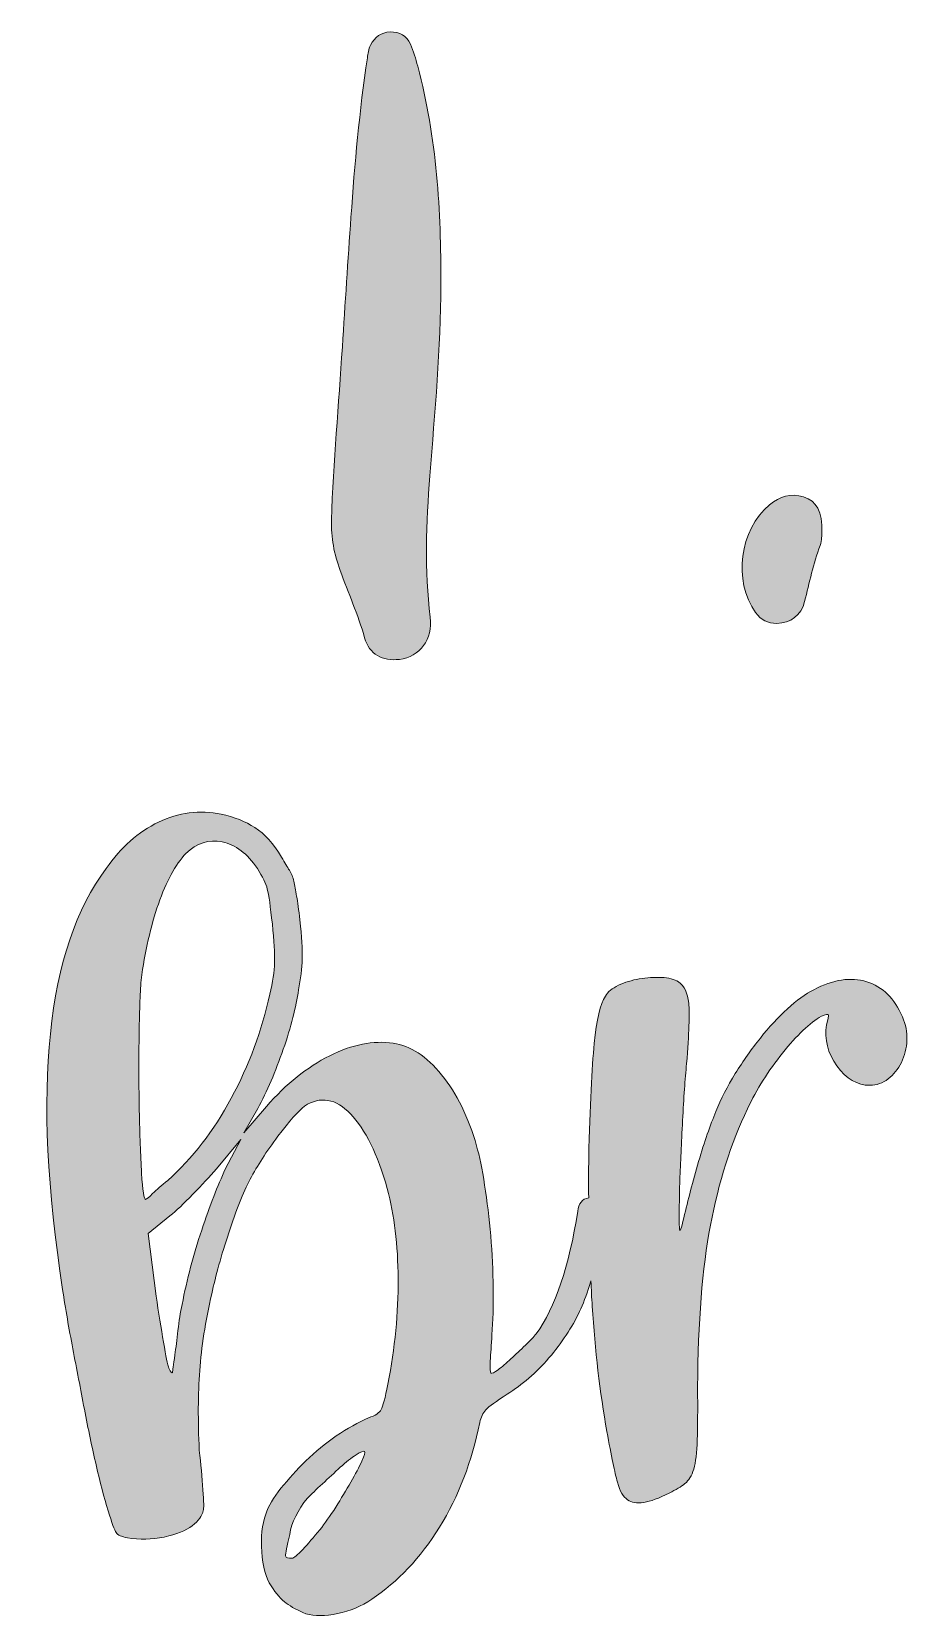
# Model space of a CAD drawing. Header units: inches. Extents: x 131 to 948, y -1027 to -53.
# Drawn here: x 468.8 to 655.1, y -390.3 to -52.9 of the extents above; entities that cross this region are included whole.
import ezdxf

# ---------------------------------------------------------------- set-up
doc = ezdxf.new("R2010")
doc.units = ezdxf.units.IN
doc.header["$MEASUREMENT"] = 0
doc.layers.add('Layer 1', color=7, linetype='Continuous')

# ---------------------------------------------------------------- blocks, each defined once
blk = doc.blocks.new('block 2')
at = {"layer": 'Layer 1', "true_color": 0xffffff}
h = blk.add_hatch(color=7, dxfattribs=at)
h.dxf.hatch_style = 2
edge = h.paths.add_edge_path()
edge.add_spline(control_points=[(539.65, -181.92), (540.65, -185.44), (543.43, -186.96), (547.06, -186.51), (551.41, -185.97), (554.19, -182.26), (553.61, -177.55), (552.37, -167.51), (552.74, -157.47), (553.53, -147.43), (554.59, -133.87), (555.84, -120.31), (555.88, -106.68), (555.94, -91.02), (555.02, -75.46), (550.94, -60.24), (550.51, -58.65), (550.08, -57.03), (549.4, -55.53), (548.6, -53.78), (547.08, -52.88), (545.11, -52.94), (543.15, -53), (541.79, -54.02), (540.91, -55.73), (540.46, -56.59), (540.38, -57.54), (540.24, -58.47), (538.54, -69.71), (537.54, -81.02), (536.75, -92.36), (536.12, -101.56), (535.48, -110.77), (534.91, -119.99), (534.15, -132.27), (532.97, -144.52), (532.6, -156.83), (532.48, -160.57), (533.18, -164.11), (534.44, -167.59), (536.17, -172.37), (538.26, -177.01), (539.65, -181.92)], knot_values=[0, 0, 0, 0, 1, 1, 1, 2, 2, 2, 3, 3, 3, 4, 4, 4, 5, 5, 5, 6, 6, 6, 7, 7, 7, 8, 8, 8, 9, 9, 9, 10, 10, 10, 11, 11, 11, 12, 12, 12, 13, 13, 13, 14, 14, 14, 14], degree=3, periodic=1)
h = blk.add_hatch(color=7, dxfattribs=at)
h.dxf.hatch_style = 2
edge = h.paths.add_edge_path()
edge.add_spline(control_points=[(627.35, -178.85), (630.31, -178.79), (632.53, -177.2), (633.27, -174.19), (634.27, -170.18), (635.13, -166.14), (636.56, -162.24), (636.96, -161.16), (636.9, -159.91), (636.95, -159.52), (637.03, -154.98), (635.84, -152.81), (633.06, -151.94), (630.36, -151.09), (627.97, -151.82), (625.8, -153.62), (619.41, -158.91), (618, -169.79), (622.84, -176.55), (623.98, -178.14), (625.42, -178.89), (627.35, -178.85)], knot_values=[0, 0, 0, 0, 1, 1, 1, 2, 2, 2, 3, 3, 3, 4, 4, 4, 5, 5, 5, 6, 6, 6, 7, 7, 7, 7], degree=3, periodic=1)
h = blk.add_hatch(color=7, dxfattribs=at)
h.dxf.hatch_style = 2
edge = h.paths.add_edge_path()
edge.add_spline(control_points=[(477.56, -333.29), (478.39, -337.62), (479.21, -341.9), (480.02, -346.13), (480.84, -350.37), (481.67, -354.34), (482.52, -358.03), (483.36, -361.72), (484.21, -364.97), (485.05, -367.76), (485.87, -370.38), (486.45, -371.94), (486.77, -372.44), (487.1, -372.95), (487.9, -373.31), (489.19, -373.53), (491.76, -373.98), (494.37, -373.92), (497.01, -373.37), (499.65, -372.81), (501.64, -372.02), (502.97, -370.97), (504.3, -369.93), (505.08, -368.85), (505.33, -367.74), (505.46, -367.37), (505.44, -365.89), (505.25, -363.29), (505.06, -360.7), (504.81, -357.89), (504.48, -354.86), (504.17, -348.59), (504.19, -342.95), (504.56, -337.95), (504.92, -332.96), (505.77, -327.51), (507.12, -321.59), (507.96, -317.72), (509.17, -313.4), (510.73, -308.63), (512.29, -303.87), (513.82, -300.06), (515.31, -297.19), (516.8, -294.33), (518.77, -291.28), (521.22, -288.04), (523.67, -284.81), (525.55, -282.67), (526.88, -281.62), (530.25, -279.46), (533.51, -280.01), (536.66, -283.27), (539.8, -286.54), (542.4, -291.85), (544.45, -299.2), (545.96, -304.8), (546.73, -311.21), (546.79, -318.41), (546.84, -325.61), (546.11, -333.08), (544.6, -340.81), (544.02, -343.76), (543.53, -345.57), (543.16, -346.24), (542.78, -346.91), (541.9, -347.5), (540.51, -348.01), (538.27, -348.97), (535.98, -350.26), (533.63, -351.86), (531.27, -353.46), (529.12, -355.23), (527.17, -357.15), (525.21, -359.08), (523.43, -361.02), (521.85, -362.99), (520.26, -364.97), (519.19, -366.8), (518.65, -368.47), (517.81, -370.73), (517.52, -373.42), (517.76, -376.55), (518, -379.67), (518.67, -382.08), (519.75, -383.77), (520.84, -385.45), (521.91, -386.69), (522.99, -387.47), (524.07, -388.26), (525.46, -389.01), (527.15, -389.73), (529.01, -390.25), (531.26, -390.23), (533.91, -389.68), (536.55, -389.12), (538.96, -388.1), (541.15, -386.6), (546.7, -382.94), (551.51, -377.83), (555.58, -371.26), (559.65, -364.7), (562.5, -357.27), (564.14, -348.99), (564.38, -347.88), (564.82, -346.98), (565.47, -346.27), (566.11, -345.58), (567.61, -344.47), (569.98, -342.95), (573.18, -340.98), (576.15, -338.41), (578.88, -335.24), (581.6, -332.06), (583.77, -328.76), (585.38, -325.34), (586.12, -323.83), (586.82, -321.99), (587.5, -319.85), (587.6, -319.51), (587.69, -319.18), (587.79, -318.84), (587.88, -320.66), (587.96, -322.48), (588.07, -324.22), (588.67, -333.62), (589.72, -342.53), (591.2, -350.94), (592.13, -356.14), (592.88, -359.72), (593.42, -361.68), (593.98, -363.65), (594.7, -364.9), (595.6, -365.43), (597.22, -366.68), (600.17, -366.21), (604.46, -364.03), (605.89, -363.3), (607, -362.63), (607.81, -361.99), (608.61, -361.36), (609.23, -360.33), (609.67, -358.89), (610.11, -357.45), (610.36, -355.39), (610.44, -352.7), (610.51, -350.01), (610.53, -346.25), (610.5, -341.41), (610.58, -327.61), (611.49, -316.14), (613.23, -306.99), (614.96, -297.84), (617.59, -289.58), (621.13, -282.2), (623.07, -278.07), (625.55, -274.11), (628.57, -270.33), (631.6, -266.55), (634.36, -263.93), (636.86, -262.48), (637.75, -262.12), (638.24, -262.02), (638.33, -262.2), (638.42, -262.38), (638.29, -263.1), (637.94, -264.35), (637.43, -267.41), (638.16, -270.31), (640.15, -273.08), (642.14, -275.84), (644.48, -277.21), (647.17, -277.2), (648.6, -277.19), (649.9, -276.73), (651.06, -275.83), (652.21, -274.92), (653.15, -273.75), (653.86, -272.31), (654.56, -270.88), (654.95, -269.31), (655.04, -267.6), (655.11, -265.9), (654.79, -264.24), (654.06, -262.64), (652.42, -258.71), (649.89, -256.21), (646.49, -255.16), (643.07, -254.11), (639.31, -254.67), (635.21, -256.85), (633.42, -257.76), (631.55, -259.11), (629.59, -260.91), (627.63, -262.72), (625.72, -264.8), (623.85, -267.13), (621.98, -269.48), (620.21, -272), (618.52, -274.7), (616.84, -277.39), (615.47, -280.09), (614.41, -282.79), (613.17, -285.66), (611.94, -289.21), (610.72, -293.43), (609.49, -297.65), (608.44, -301.64), (607.57, -305.41), (607.05, -307.74), (606.74, -308.55), (606.65, -307.84), (606.55, -307.12), (606.57, -303.63), (606.71, -297.35), (606.87, -293.77), (607.06, -289.56), (607.3, -284.71), (607.54, -279.87), (607.82, -275.84), (608.16, -272.61), (608.66, -266.16), (608.81, -261.86), (608.61, -259.71), (608.42, -257.56), (607.69, -256.04), (606.44, -255.15), (605.53, -254.62), (604.32, -254.32), (602.8, -254.24), (601.28, -254.16), (599.71, -254.26), (598.1, -254.53), (596.49, -254.82), (595.01, -255.27), (593.67, -255.91), (592.33, -256.55), (591.4, -257.31), (590.87, -258.21), (589.8, -259.83), (589.02, -263.2), (588.51, -268.31), (588.01, -273.42), (587.62, -281.53), (587.33, -292.64), (587.3, -295.54), (587.3, -298.37), (587.32, -301.13), (585.93, -301.4), (585.14, -302.35), (584.98, -304.03), (583.18, -315.76), (580.24, -324.46), (576.16, -330.12), (575.69, -330.71), (574.92, -331.52), (573.86, -332.53), (572.79, -333.55), (571.77, -334.51), (570.79, -335.43), (569.8, -336.35), (568.9, -337.12), (568.06, -337.75), (567.23, -338.38), (566.71, -338.62), (566.52, -338.46), (566.32, -338.3), (566.28, -337.45), (566.38, -335.9), (566.48, -334.36), (566.6, -332.5), (566.73, -330.32), (566.95, -327.42), (567.05, -324.12), (567.01, -320.43), (566.97, -316.74), (566.8, -313.01), (566.49, -309.26), (566.17, -305.51), (565.74, -301.91), (565.19, -298.45), (564.64, -295), (564.07, -292.22), (563.48, -290.12), (561.75, -284), (559.26, -278.95), (556.04, -274.97), (552.82, -270.99), (549.38, -268.75), (545.72, -268.24), (541.51, -267.61), (537.01, -268.5), (532.22, -270.91), (527.43, -273.32), (522.95, -276.91), (518.78, -281.68), (518.78, -281.68), (513.98, -287.33), (513.98, -287.33), (513.98, -287.33), (516.94, -282.15), (516.94, -282.15), (518.89, -278.52), (520.69, -274.31), (522.34, -269.54), (523.99, -264.76), (525.07, -260.55), (525.58, -256.89), (526.04, -254.5), (526.3, -252.31), (526.36, -250.32), (526.42, -248.33), (526.25, -245.56), (525.87, -241.99), (525.64, -239.85), (525.41, -238.17), (525.19, -236.93), (524.96, -235.69), (524.76, -234.63), (524.58, -233.75), (524.39, -232.87), (524.08, -232.09), (523.65, -231.42), (523.21, -230.74), (522.67, -229.81), (522, -228.62), (520.24, -225.75), (518.35, -223.65), (516.32, -222.34), (514.29, -221.02), (511.89, -220.07), (509.12, -219.46), (504.51, -218.52), (500.06, -219.08), (495.78, -221.16), (491.5, -223.25), (487.8, -226.53), (484.68, -231.01), (471.91, -248.06), (468.82, -277.95), (475.39, -320.68), (476.01, -324.76), (476.74, -328.96), (477.56, -333.29)], knot_values=[0, 0, 0, 0, 1, 1, 1, 2, 2, 2, 3, 3, 3, 4, 4, 4, 5, 5, 5, 6, 6, 6, 7, 7, 7, 8, 8, 8, 9, 9, 9, 10, 10, 10, 11, 11, 11, 12, 12, 12, 13, 13, 13, 14, 14, 14, 15, 15, 15, 16, 16, 16, 17, 17, 17, 18, 18, 18, 19, 19, 19, 20, 20, 20, 21, 21, 21, 22, 22, 22, 23, 23, 23, 24, 24, 24, 25, 25, 25, 26, 26, 26, 27, 27, 27, 28, 28, 28, 29, 29, 29, 30, 30, 30, 31, 31, 31, 32, 32, 32, 33, 33, 33, 34, 34, 34, 35, 35, 35, 36, 36, 36, 37, 37, 37, 38, 38, 38, 39, 39, 39, 40, 40, 40, 41, 41, 41, 42, 42, 42, 43, 43, 43, 44, 44, 44, 45, 45, 45, 46, 46, 46, 47, 47, 47, 48, 48, 48, 49, 49, 49, 50, 50, 50, 51, 51, 51, 52, 52, 52, 53, 53, 53, 54, 54, 54, 55, 55, 55, 56, 56, 56, 57, 57, 57, 58, 58, 58, 59, 59, 59, 60, 60, 60, 61, 61, 61, 62, 62, 62, 63, 63, 63, 64, 64, 64, 65, 65, 65, 66, 66, 66, 67, 67, 67, 68, 68, 68, 69, 69, 69, 70, 70, 70, 71, 71, 71, 72, 72, 72, 73, 73, 73, 74, 74, 74, 75, 75, 75, 76, 76, 76, 77, 77, 77, 78, 78, 78, 79, 79, 79, 80, 80, 80, 81, 81, 81, 82, 82, 82, 83, 83, 83, 84, 84, 84, 85, 85, 85, 86, 86, 86, 87, 87, 87, 88, 88, 88, 89, 89, 89, 90, 90, 90, 91, 91, 91, 92, 92, 92, 93, 93, 93, 94, 94, 94, 95, 95, 95, 96, 96, 96, 97, 97, 97, 98, 98, 98, 99, 99, 99, 100, 100, 100, 101, 101, 101, 102, 102, 102, 103, 103, 103, 104, 104, 104, 105, 105, 105, 106, 106, 106, 107, 107, 107, 108, 108, 108, 109, 109, 109, 110, 110, 110, 111, 111, 111, 112, 112, 112, 113, 113, 113, 114, 114, 114, 114], degree=3, periodic=1)
edge = h.paths.add_edge_path()
edge.add_spline(control_points=[(539.07, -357.22), (538.48, -358.46), (537.69, -359.94), (536.71, -361.67), (535.72, -363.4), (534.65, -365.18), (533.5, -367.01), (532.34, -368.85), (531.21, -370.46), (530.1, -371.84), (528.82, -373.42), (527.62, -374.81), (526.49, -376.01), (525.36, -377.22), (524.61, -377.84), (524.26, -377.88), (523.36, -377.97), (522.9, -377.8), (522.85, -377.35), (522.8, -376.91), (523.09, -375.39), (523.71, -372.8), (524.15, -370.23), (525.41, -367.66), (527.48, -365.09), (528.29, -364.29), (529.35, -363.27), (530.67, -362.05), (531.97, -360.82), (533.25, -359.65), (534.48, -358.53), (535.71, -357.41), (536.83, -356.52), (537.84, -355.87), (538.85, -355.22), (539.46, -354.98), (539.65, -355.13), (539.85, -355.29), (539.65, -355.99), (539.07, -357.22)], knot_values=[0, 0, 0, 0, 1, 1, 1, 2, 2, 2, 3, 3, 3, 4, 4, 4, 5, 5, 5, 6, 6, 6, 7, 7, 7, 8, 8, 8, 9, 9, 9, 10, 10, 10, 11, 11, 11, 12, 12, 12, 13, 13, 13, 13], degree=3, periodic=1)
edge = h.paths.add_edge_path()
edge.add_spline(control_points=[(510, -295.06), (508.4, -298.48), (506.73, -302.8), (504.98, -308.04), (503.23, -313.27), (501.84, -318.56), (500.81, -323.89), (500.46, -325.55), (500.16, -327.39), (499.93, -329.4), (499.7, -331.4), (499.49, -333.14), (499.29, -334.6), (498.99, -336.8), (498.82, -338.03), (498.76, -338.31), (498.7, -338.59), (498.44, -338.3), (497.99, -337.44), (497.74, -336.75), (497.36, -334.9), (496.86, -331.89), (496.36, -328.88), (495.83, -325.6), (495.27, -322.06), (495.27, -322.06), (493.57, -308.72), (493.57, -308.72), (493.57, -308.72), (498.24, -304.98), (498.24, -304.98), (499.56, -303.93), (501.17, -302.41), (503.09, -300.4), (505.01, -298.39), (506.69, -296.59), (508.12, -294.99), (508.12, -294.99), (513.32, -288.76), (513.32, -288.76), (513.32, -288.76), (510, -295.06), (510, -295.06)], knot_values=[0, 0, 0, 0, 1, 1, 1, 2, 2, 2, 3, 3, 3, 4, 4, 4, 5, 5, 5, 6, 6, 6, 7, 7, 7, 8, 8, 8, 9, 9, 9, 10, 10, 10, 11, 11, 11, 12, 12, 12, 13, 13, 13, 14, 14, 14, 14], degree=3, periodic=1)
edge = h.paths.add_edge_path()
edge.add_spline(control_points=[(491.66, -267.03), (491.72, -261.79), (491.88, -257.72), (492.1, -254.81), (492.89, -248.78), (494.12, -243.38), (495.77, -238.6), (497.42, -233.83), (499.37, -230.24), (501.64, -227.83), (503.92, -225.61), (506.49, -224.79), (509.35, -225.38), (512.21, -225.98), (514.71, -227.87), (516.85, -231.06), (517.93, -232.75), (518.63, -234.21), (518.95, -235.43), (519.26, -236.66), (519.61, -239.15), (520.02, -242.89), (520.4, -246.46), (520.56, -249.18), (520.49, -251.08), (520.43, -252.98), (520.08, -255.23), (519.46, -257.82), (517.77, -265.57), (515.04, -272.94), (511.29, -279.92), (507.54, -286.9), (503.03, -292.75), (497.77, -297.46), (496.44, -298.5), (495.37, -299.43), (494.55, -300.24), (493.74, -301.05), (493.24, -301.46), (493.06, -301.48), (492.7, -301.52), (492.42, -299.66), (492.19, -295.89), (491.97, -292.13), (491.81, -287.69), (491.71, -282.56), (491.6, -277.44), (491.59, -272.26), (491.66, -267.03)], knot_values=[0, 0, 0, 0, 1, 1, 1, 2, 2, 2, 3, 3, 3, 4, 4, 4, 5, 5, 5, 6, 6, 6, 7, 7, 7, 8, 8, 8, 9, 9, 9, 10, 10, 10, 11, 11, 11, 12, 12, 12, 13, 13, 13, 14, 14, 14, 15, 15, 15, 16, 16, 16, 16], degree=3, periodic=1)
at = {"layer": 'Layer 1', "lineweight": 0}
for points, knots in [([(539.65, -181.92), (540.65, -185.44), (543.43, -186.96), (547.06, -186.51), (551.41, -185.97), (554.19, -182.26), (553.61, -177.55), (552.37, -167.51), (552.74, -157.47), (553.53, -147.43), (554.59, -133.87), (555.84, -120.31), (555.88, -106.68), (555.94, -91.02), (555.02, -75.46), (550.94, -60.24), (550.51, -58.65), (550.08, -57.03), (549.4, -55.53), (548.6, -53.78), (547.08, -52.88), (545.11, -52.94), (543.15, -53), (541.79, -54.02), (540.91, -55.73), (540.46, -56.59), (540.38, -57.54), (540.24, -58.47), (538.54, -69.71), (537.54, -81.02), (536.75, -92.36), (536.12, -101.56), (535.48, -110.77), (534.91, -119.99), (534.15, -132.27), (532.97, -144.52), (532.6, -156.83), (532.48, -160.57), (533.18, -164.11), (534.44, -167.59), (536.17, -172.37), (538.26, -177.01), (539.65, -181.92)], [0, 0, 0, 0, 1, 1, 1, 2, 2, 2, 3, 3, 3, 4, 4, 4, 5, 5, 5, 6, 6, 6, 7, 7, 7, 8, 8, 8, 9, 9, 9, 10, 10, 10, 11, 11, 11, 12, 12, 12, 13, 13, 13, 14, 14, 14, 14]), ([(627.35, -178.85), (630.31, -178.79), (632.53, -177.2), (633.27, -174.19), (634.27, -170.18), (635.13, -166.14), (636.56, -162.24), (636.96, -161.16), (636.9, -159.91), (636.95, -159.52), (637.03, -154.98), (635.84, -152.81), (633.06, -151.94), (630.36, -151.09), (627.97, -151.82), (625.8, -153.62), (619.41, -158.91), (618, -169.79), (622.84, -176.55), (623.98, -178.14), (625.42, -178.89), (627.35, -178.85)], [0, 0, 0, 0, 1, 1, 1, 2, 2, 2, 3, 3, 3, 4, 4, 4, 5, 5, 5, 6, 6, 6, 7, 7, 7, 7]), ([(477.56, -333.29), (478.39, -337.62), (479.21, -341.9), (480.02, -346.13), (480.84, -350.37), (481.67, -354.34), (482.52, -358.03), (483.36, -361.72), (484.21, -364.97), (485.05, -367.76), (485.87, -370.38), (486.45, -371.94), (486.77, -372.44), (487.1, -372.95), (487.9, -373.31), (489.19, -373.53), (491.76, -373.98), (494.37, -373.92), (497.01, -373.37), (499.65, -372.81), (501.64, -372.02), (502.97, -370.97), (504.3, -369.93), (505.08, -368.85), (505.33, -367.74), (505.46, -367.37), (505.44, -365.89), (505.25, -363.29), (505.06, -360.7), (504.81, -357.89), (504.48, -354.86), (504.17, -348.59), (504.19, -342.95), (504.56, -337.95), (504.92, -332.96), (505.77, -327.51), (507.12, -321.59), (507.96, -317.72), (509.17, -313.4), (510.73, -308.63), (512.29, -303.87), (513.82, -300.06), (515.31, -297.19), (516.8, -294.33), (518.77, -291.28), (521.22, -288.04), (523.67, -284.81), (525.55, -282.67), (526.88, -281.62), (530.25, -279.46), (533.51, -280.01), (536.66, -283.27), (539.8, -286.54), (542.4, -291.85), (544.45, -299.2), (545.96, -304.8), (546.73, -311.21), (546.79, -318.41), (546.84, -325.61), (546.11, -333.08), (544.6, -340.81), (544.02, -343.76), (543.53, -345.57), (543.16, -346.24), (542.78, -346.91), (541.9, -347.5), (540.51, -348.01), (538.27, -348.97), (535.98, -350.26), (533.63, -351.86), (531.27, -353.46), (529.12, -355.23), (527.17, -357.15), (525.21, -359.08), (523.43, -361.02), (521.85, -362.99), (520.26, -364.97), (519.19, -366.8), (518.65, -368.47), (517.81, -370.73), (517.52, -373.42), (517.76, -376.55), (518, -379.67), (518.67, -382.08), (519.75, -383.77), (520.84, -385.45), (521.91, -386.69), (522.99, -387.47), (524.07, -388.26), (525.46, -389.01), (527.15, -389.73), (529.01, -390.25), (531.26, -390.23), (533.91, -389.68), (536.55, -389.12), (538.96, -388.1), (541.15, -386.6), (546.7, -382.94), (551.51, -377.83), (555.58, -371.26), (559.65, -364.7), (562.5, -357.27), (564.14, -348.99), (564.38, -347.88), (564.82, -346.98), (565.47, -346.27), (566.11, -345.58), (567.61, -344.47), (569.98, -342.95), (573.18, -340.98), (576.15, -338.41), (578.88, -335.24), (581.6, -332.06), (583.77, -328.76), (585.38, -325.34), (586.12, -323.83), (586.82, -321.99), (587.5, -319.85), (587.6, -319.51), (587.69, -319.18), (587.79, -318.84), (587.88, -320.66), (587.96, -322.48), (588.07, -324.22), (588.67, -333.62), (589.72, -342.53), (591.2, -350.94), (592.13, -356.14), (592.88, -359.72), (593.42, -361.68), (593.98, -363.65), (594.7, -364.9), (595.6, -365.43), (597.22, -366.68), (600.17, -366.21), (604.46, -364.03), (605.89, -363.3), (607, -362.63), (607.81, -361.99), (608.61, -361.36), (609.23, -360.33), (609.67, -358.89), (610.11, -357.45), (610.36, -355.39), (610.44, -352.7), (610.51, -350.01), (610.53, -346.25), (610.5, -341.41), (610.58, -327.61), (611.49, -316.14), (613.23, -306.99), (614.96, -297.84), (617.59, -289.58), (621.13, -282.2), (623.07, -278.07), (625.55, -274.11), (628.57, -270.33), (631.6, -266.55), (634.36, -263.93), (636.86, -262.48), (637.75, -262.12), (638.24, -262.02), (638.33, -262.2), (638.42, -262.38), (638.29, -263.1), (637.94, -264.35), (637.43, -267.41), (638.16, -270.31), (640.15, -273.08), (642.14, -275.84), (644.48, -277.21), (647.17, -277.2), (648.6, -277.19), (649.9, -276.73), (651.06, -275.83), (652.21, -274.92), (653.15, -273.75), (653.86, -272.31), (654.56, -270.88), (654.95, -269.31), (655.04, -267.6), (655.11, -265.9), (654.79, -264.24), (654.06, -262.64), (652.42, -258.71), (649.89, -256.21), (646.49, -255.16), (643.07, -254.11), (639.31, -254.67), (635.21, -256.85), (633.42, -257.76), (631.55, -259.11), (629.59, -260.91), (627.63, -262.72), (625.72, -264.8), (623.85, -267.13), (621.98, -269.48), (620.21, -272), (618.52, -274.7), (616.84, -277.39), (615.47, -280.09), (614.41, -282.79), (613.17, -285.66), (611.94, -289.21), (610.72, -293.43), (609.49, -297.65), (608.44, -301.64), (607.57, -305.41), (607.05, -307.74), (606.74, -308.55), (606.65, -307.84), (606.55, -307.12), (606.57, -303.63), (606.71, -297.35), (606.87, -293.77), (607.06, -289.56), (607.3, -284.71), (607.54, -279.87), (607.82, -275.84), (608.16, -272.61), (608.66, -266.16), (608.81, -261.86), (608.61, -259.71), (608.42, -257.56), (607.69, -256.04), (606.44, -255.15), (605.53, -254.62), (604.32, -254.32), (602.8, -254.24), (601.28, -254.16), (599.71, -254.26), (598.1, -254.53), (596.49, -254.82), (595.01, -255.27), (593.67, -255.91), (592.33, -256.55), (591.4, -257.31), (590.87, -258.21), (589.8, -259.83), (589.02, -263.2), (588.51, -268.31), (588.01, -273.42), (587.62, -281.53), (587.33, -292.64), (587.3, -295.54), (587.3, -298.37), (587.32, -301.13), (585.93, -301.4), (585.14, -302.35), (584.98, -304.03), (583.18, -315.76), (580.24, -324.46), (576.16, -330.12), (575.69, -330.71), (574.92, -331.52), (573.86, -332.53), (572.79, -333.55), (571.77, -334.51), (570.79, -335.43), (569.8, -336.35), (568.9, -337.12), (568.06, -337.75), (567.23, -338.38), (566.71, -338.62), (566.52, -338.46), (566.32, -338.3), (566.28, -337.45), (566.38, -335.9), (566.48, -334.36), (566.6, -332.5), (566.73, -330.32), (566.95, -327.42), (567.05, -324.12), (567.01, -320.43), (566.97, -316.74), (566.8, -313.01), (566.49, -309.26), (566.17, -305.51), (565.74, -301.91), (565.19, -298.45), (564.64, -295), (564.07, -292.22), (563.48, -290.12), (561.75, -284), (559.26, -278.95), (556.04, -274.97), (552.82, -270.99), (549.38, -268.75), (545.72, -268.24), (541.51, -267.61), (537.01, -268.5), (532.22, -270.91), (527.43, -273.32), (522.95, -276.91), (518.78, -281.68), (518.78, -281.68), (513.98, -287.33), (513.98, -287.33), (513.98, -287.33), (516.94, -282.15), (516.94, -282.15), (518.89, -278.52), (520.69, -274.31), (522.34, -269.54), (523.99, -264.76), (525.07, -260.55), (525.58, -256.89), (526.04, -254.5), (526.3, -252.31), (526.36, -250.32), (526.42, -248.33), (526.25, -245.56), (525.87, -241.99), (525.64, -239.85), (525.41, -238.17), (525.19, -236.93), (524.96, -235.69), (524.76, -234.63), (524.58, -233.75), (524.39, -232.87), (524.08, -232.09), (523.65, -231.42), (523.21, -230.74), (522.67, -229.81), (522, -228.62), (520.24, -225.75), (518.35, -223.65), (516.32, -222.34), (514.29, -221.02), (511.89, -220.07), (509.12, -219.46), (504.51, -218.52), (500.06, -219.08), (495.78, -221.16), (491.5, -223.25), (487.8, -226.53), (484.68, -231.01), (471.91, -248.06), (468.82, -277.95), (475.39, -320.68), (476.01, -324.76), (476.74, -328.96), (477.56, -333.29)], [0, 0, 0, 0, 1, 1, 1, 2, 2, 2, 3, 3, 3, 4, 4, 4, 5, 5, 5, 6, 6, 6, 7, 7, 7, 8, 8, 8, 9, 9, 9, 10, 10, 10, 11, 11, 11, 12, 12, 12, 13, 13, 13, 14, 14, 14, 15, 15, 15, 16, 16, 16, 17, 17, 17, 18, 18, 18, 19, 19, 19, 20, 20, 20, 21, 21, 21, 22, 22, 22, 23, 23, 23, 24, 24, 24, 25, 25, 25, 26, 26, 26, 27, 27, 27, 28, 28, 28, 29, 29, 29, 30, 30, 30, 31, 31, 31, 32, 32, 32, 33, 33, 33, 34, 34, 34, 35, 35, 35, 36, 36, 36, 37, 37, 37, 38, 38, 38, 39, 39, 39, 40, 40, 40, 41, 41, 41, 42, 42, 42, 43, 43, 43, 44, 44, 44, 45, 45, 45, 46, 46, 46, 47, 47, 47, 48, 48, 48, 49, 49, 49, 50, 50, 50, 51, 51, 51, 52, 52, 52, 53, 53, 53, 54, 54, 54, 55, 55, 55, 56, 56, 56, 57, 57, 57, 58, 58, 58, 59, 59, 59, 60, 60, 60, 61, 61, 61, 62, 62, 62, 63, 63, 63, 64, 64, 64, 65, 65, 65, 66, 66, 66, 67, 67, 67, 68, 68, 68, 69, 69, 69, 70, 70, 70, 71, 71, 71, 72, 72, 72, 73, 73, 73, 74, 74, 74, 75, 75, 75, 76, 76, 76, 77, 77, 77, 78, 78, 78, 79, 79, 79, 80, 80, 80, 81, 81, 81, 82, 82, 82, 83, 83, 83, 84, 84, 84, 85, 85, 85, 86, 86, 86, 87, 87, 87, 88, 88, 88, 89, 89, 89, 90, 90, 90, 91, 91, 91, 92, 92, 92, 93, 93, 93, 94, 94, 94, 95, 95, 95, 96, 96, 96, 97, 97, 97, 98, 98, 98, 99, 99, 99, 100, 100, 100, 101, 101, 101, 102, 102, 102, 103, 103, 103, 104, 104, 104, 105, 105, 105, 106, 106, 106, 107, 107, 107, 108, 108, 108, 109, 109, 109, 110, 110, 110, 111, 111, 111, 112, 112, 112, 113, 113, 113, 114, 114, 114, 114]), ([(491.66, -267.03), (491.72, -261.79), (491.88, -257.72), (492.1, -254.81), (492.89, -248.78), (494.12, -243.38), (495.77, -238.6), (497.42, -233.83), (499.37, -230.24), (501.64, -227.83), (503.92, -225.61), (506.49, -224.79), (509.35, -225.38), (512.21, -225.98), (514.71, -227.87), (516.85, -231.06), (517.93, -232.75), (518.63, -234.21), (518.95, -235.43), (519.26, -236.66), (519.61, -239.15), (520.02, -242.89), (520.4, -246.46), (520.56, -249.18), (520.49, -251.08), (520.43, -252.98), (520.08, -255.23), (519.46, -257.82), (517.77, -265.57), (515.04, -272.94), (511.29, -279.92), (507.54, -286.9), (503.03, -292.75), (497.77, -297.46), (496.44, -298.5), (495.37, -299.43), (494.55, -300.24), (493.74, -301.05), (493.24, -301.46), (493.06, -301.48), (492.7, -301.52), (492.42, -299.66), (492.19, -295.89), (491.97, -292.13), (491.81, -287.69), (491.71, -282.56), (491.6, -277.44), (491.59, -272.26), (491.66, -267.03)], [0, 0, 0, 0, 1, 1, 1, 2, 2, 2, 3, 3, 3, 4, 4, 4, 5, 5, 5, 6, 6, 6, 7, 7, 7, 8, 8, 8, 9, 9, 9, 10, 10, 10, 11, 11, 11, 12, 12, 12, 13, 13, 13, 14, 14, 14, 15, 15, 15, 16, 16, 16, 16]), ([(510, -295.06), (508.4, -298.48), (506.73, -302.8), (504.98, -308.04), (503.23, -313.27), (501.84, -318.56), (500.81, -323.89), (500.46, -325.55), (500.16, -327.39), (499.93, -329.4), (499.7, -331.4), (499.49, -333.14), (499.29, -334.6), (498.99, -336.8), (498.82, -338.03), (498.76, -338.31), (498.7, -338.59), (498.44, -338.3), (497.99, -337.44), (497.74, -336.75), (497.36, -334.9), (496.86, -331.89), (496.36, -328.88), (495.83, -325.6), (495.27, -322.06), (495.27, -322.06), (493.57, -308.72), (493.57, -308.72), (493.57, -308.72), (498.24, -304.98), (498.24, -304.98), (499.56, -303.93), (501.17, -302.41), (503.09, -300.4), (505.01, -298.39), (506.69, -296.59), (508.12, -294.99), (508.12, -294.99), (513.32, -288.76), (513.32, -288.76), (513.32, -288.76), (510, -295.06), (510, -295.06)], [0, 0, 0, 0, 1, 1, 1, 2, 2, 2, 3, 3, 3, 4, 4, 4, 5, 5, 5, 6, 6, 6, 7, 7, 7, 8, 8, 8, 9, 9, 9, 10, 10, 10, 11, 11, 11, 12, 12, 12, 13, 13, 13, 14, 14, 14, 14]), ([(539.07, -357.22), (538.48, -358.46), (537.69, -359.94), (536.71, -361.67), (535.72, -363.4), (534.65, -365.18), (533.5, -367.01), (532.34, -368.85), (531.21, -370.46), (530.1, -371.84), (528.82, -373.42), (527.62, -374.81), (526.49, -376.01), (525.36, -377.22), (524.61, -377.84), (524.26, -377.88), (523.36, -377.97), (522.9, -377.8), (522.85, -377.35), (522.8, -376.91), (523.09, -375.39), (523.71, -372.8), (524.15, -370.23), (525.41, -367.66), (527.48, -365.09), (528.29, -364.29), (529.35, -363.27), (530.67, -362.05), (531.97, -360.82), (533.25, -359.65), (534.48, -358.53), (535.71, -357.41), (536.83, -356.52), (537.84, -355.87), (538.85, -355.22), (539.46, -354.98), (539.65, -355.13), (539.85, -355.29), (539.65, -355.99), (539.07, -357.22)], [0, 0, 0, 0, 1, 1, 1, 2, 2, 2, 3, 3, 3, 4, 4, 4, 5, 5, 5, 6, 6, 6, 7, 7, 7, 8, 8, 8, 9, 9, 9, 10, 10, 10, 11, 11, 11, 12, 12, 12, 13, 13, 13, 13])]:
    blk.add_open_spline(points, degree=3, knots=knots, dxfattribs=at)

msp = doc.modelspace()

# ---------------------------------------------------------------- block references
at = {"layer": 'Layer 1'}
msp.add_blockref('block 2', (0, 0), dxfattribs=at)

doc.saveas('drawing.dxf')
